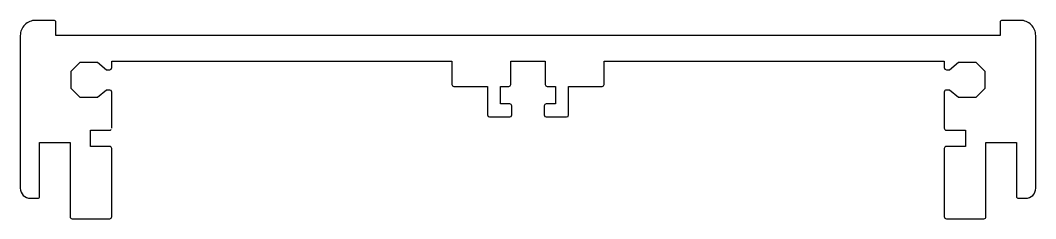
# Model space of a CAD drawing. Extents: x -146 to -46, y 183 to 202.
import ezdxf

# ---------------------------------------------------------------- set-up
doc = ezdxf.new("R2010")
doc.units = 0
doc.header["$LTSCALE"] = 15
doc.layers.get('0').update_dxf_attribs({"linetype": 'CONTINUOUS'})

msp = doc.modelspace()

# ---------------------------------------------------------------- linework, layer by layer
at = {"ltscale": 0.05}
msp.add_lwpolyline([(-136.53, 191.69), (-136.53, 195.24), (-136.59, 195.39), (-136.73, 195.44), (-137.03, 195.44), (-137.93, 194.69), (-139.63, 194.69), (-140.53, 195.59), (-140.53, 197.29), (-139.63, 198.19), (-137.93, 198.19), (-137.03, 197.44), (-136.73, 197.44), (-136.59, 197.5), (-136.53, 197.64), (-136.53, 198.29), (-103.03, 198.29), (-103.03, 195.99), (-102.97, 195.85), (-102.83, 195.79), (-99.53, 195.79), (-99.53, 192.99), (-99.47, 192.85), (-99.33, 192.79), (-97.33, 192.79), (-97.19, 192.85), (-97.13, 192.99), (-97.13, 193.89), (-97.19, 194.03), (-97.33, 194.09), (-98.23, 194.09), (-98.23, 195.79), (-97.43, 195.79), (-97.29, 195.85), (-97.23, 195.99), (-97.23, 198.29), (-93.83, 198.29), (-93.83, 195.99), (-93.77, 195.85), (-93.63, 195.79), (-92.83, 195.79), (-92.83, 194.09), (-93.73, 194.09), (-93.87, 194.03), (-93.93, 193.89), (-93.93, 192.99), (-93.87, 192.85), (-93.73, 192.79), (-91.73, 192.79), (-91.59, 192.85), (-91.53, 192.99), (-91.53, 195.79), (-88.23, 195.79), (-88.09, 195.85), (-88.03, 195.99), (-88.03, 198.29), (-54.53, 198.29), (-54.53, 197.64), (-54.47, 197.5), (-54.33, 197.44), (-54.03, 197.44), (-53.13, 198.19), (-51.43, 198.19), (-50.53, 197.29), (-50.53, 195.59), (-51.43, 194.69), (-53.13, 194.69), (-54.03, 195.44), (-54.33, 195.44, 0.198912), (-54.47, 195.39, 0.198912), (-54.53, 195.24), (-54.53, 191.69, 0.198912), (-54.47, 191.55, 0.198912), (-54.33, 191.49), (-52.43, 191.49), (-52.43, 189.89), (-54.33, 189.89, 0.198912), (-54.47, 189.83, 0.198912), (-54.53, 189.69), (-54.53, 182.99, 0.198912), (-54.47, 182.85, 0.198912), (-54.33, 182.79), (-50.63, 182.79, 0.198912), (-50.49, 182.85, 0.198912), (-50.43, 182.99), (-50.43, 190.29), (-47.43, 190.29), (-47.43, 184.99, 0.198912), (-47.37, 184.85, 0.198912), (-47.23, 184.79), (-46.53, 184.79, 0.198912), (-45.82, 185.08, 0.198912), (-45.53, 185.79), (-45.53, 200.79, 0.198912), (-45.97, 201.85, 0.198912), (-47.03, 202.29), (-48.83, 202.29, 0.198912), (-48.97, 202.23, 0.198912), (-49.03, 202.09), (-49.03, 200.79), (-142.03, 200.79), (-142.03, 202.09, 0.198912), (-142.09, 202.23, 0.198912), (-142.23, 202.29), (-144.03, 202.29, 0.198912), (-145.09, 201.85, 0.198912), (-145.53, 200.79), (-145.53, 185.79, 0.198912), (-145.24, 185.08, 0.198912), (-144.53, 184.79), (-143.83, 184.79, 0.198912), (-143.69, 184.85, 0.198912), (-143.63, 184.99), (-143.63, 190.29), (-140.63, 190.29), (-140.63, 182.99, 0.198912), (-140.57, 182.85, 0.198912), (-140.43, 182.79), (-136.73, 182.79, 0.198912), (-136.59, 182.85, 0.198912), (-136.53, 182.99), (-136.53, 189.69, 0.198912), (-136.59, 189.83, 0.198912), (-136.73, 189.89), (-138.63, 189.89), (-138.63, 191.49), (-136.73, 191.49, 0.198912), (-136.59, 191.55)], format="xyb", dxfattribs=at)

doc.saveas('drawing.dxf')
